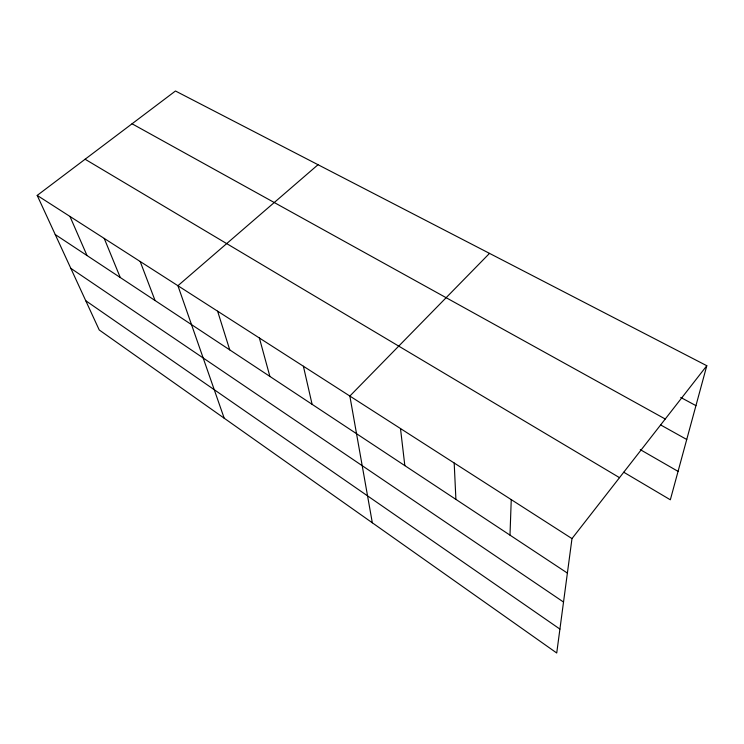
<?xml version="1.0" encoding="UTF-8"?>
<svg xmlns="http://www.w3.org/2000/svg" width="744" height="744" viewBox="0 0 744 744"><rect width="100%" height="100%" fill="white"/><g stroke="black" fill="none" stroke-linecap="round" stroke-linejoin="round"><path stroke-width="1.12" d="M509.993 535.141L511.249 499.624M706.8 365.723L571.987 538.6L556.726 653L99.231 329.973L37.2 195.412L175.463 91.001L706.8 365.723L670.335 499.791L623.807 472.254M489.515 253.379L349.857 396.05L372.326 522.799M318.032 164.712L177.928 285.715L224.195 418.212M680.723 397.436L695.947 405.638M132.051 123.783L665.238 419.012M660.653 424.945L686.74 439.49M640.286 449.636L678.063 471.38M85.104 159.235L619.501 477.657M37.2 195.412L571.987 538.6M55.242 234.537L567.384 573.075M70.82 268.333L563.524 602.045M85.737 300.706L559.916 629.089M69.936 216.411L87.029 255.555M104.225 238.415L120.277 277.531M140.179 261.497L155.068 300.529M217.611 311.187L229.747 349.894M259.377 337.99L269.886 376.427M303.394 366.234L312.099 404.327M400.495 428.544L404.829 465.623M454.193 463.01L455.905 499.382"/></g></svg>
